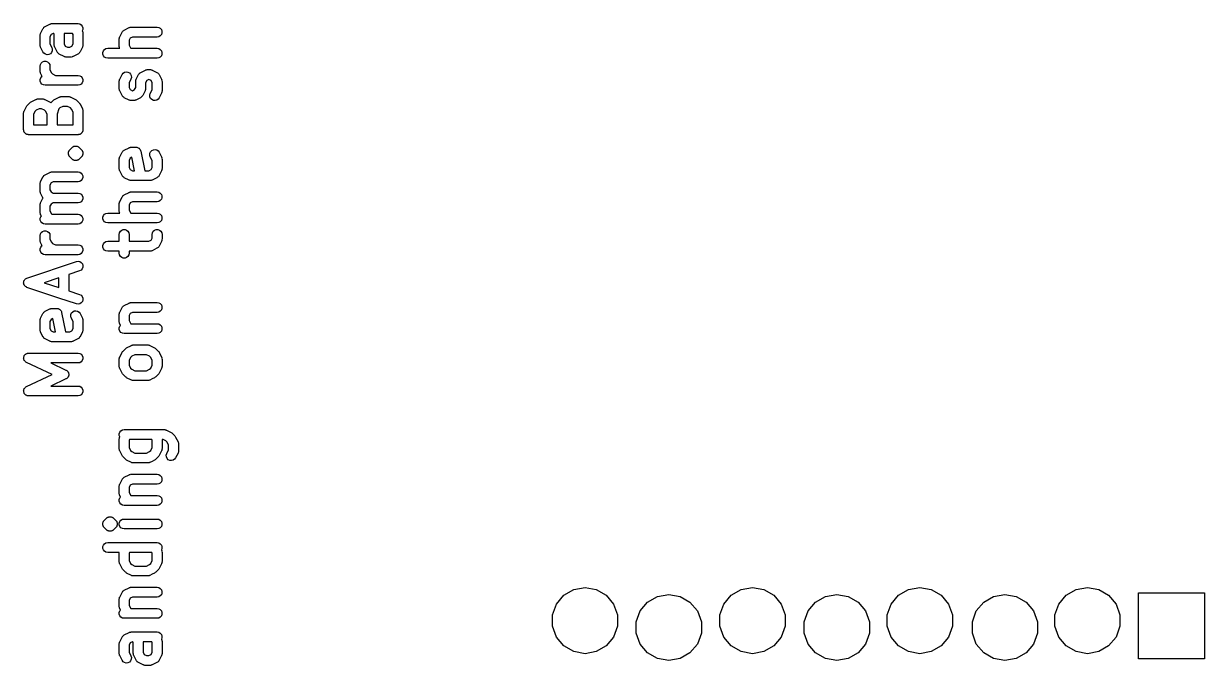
# Model space of a CAD drawing. Extents: x 94.4 to 182.1, y -155.6 to -78.6.
# Drawn here: x 94.42 to 130.24, y -117.73 to -98.26 of the extents above; entities that cross this region are included whole.
import ezdxf

# ---------------------------------------------------------------- set-up
doc = ezdxf.new("R2010")
doc.units = 0
doc.header["$MEASUREMENT"] = 0
doc.layers.add('BLACK', color=7, linetype='CONTINUOUS')

msp = doc.modelspace()

# ---------------------------------------------------------------- linework, layer by layer
at = {"layer": 'BLACK'}
for p, q in [((110.584, -115.872), (110.808, -115.605)), ((110.808, -115.605), (111.11, -115.431)), ((111.11, -115.431), (111.453, -115.37)), ((111.453, -115.37), (111.796, -115.431)), ((111.796, -115.431), (112.098, -115.605)), ((112.098, -115.605), (112.322, -115.872)), ((113.348, -115.815), (113.65, -115.641)), ((113.65, -115.641), (113.993, -115.58)), ((113.993, -115.58), (114.336, -115.641)), ((114.336, -115.641), (114.638, -115.815)), ((115.664, -115.872), (115.888, -115.605)), ((115.888, -115.605), (116.19, -115.431)), ((116.19, -115.431), (116.533, -115.37)), ((116.533, -115.37), (116.876, -115.431)), ((116.876, -115.431), (117.178, -115.605)), ((117.178, -115.605), (117.402, -115.872)), ((118.448, -115.815), (118.75, -115.641)), ((118.75, -115.641), (119.093, -115.58)), ((119.093, -115.58), (119.436, -115.641)), ((119.436, -115.641), (119.738, -115.815)), ((120.744, -115.872), (120.968, -115.605)), ((120.968, -115.605), (121.27, -115.431)), ((121.27, -115.431), (121.613, -115.37)), ((121.613, -115.37), (121.956, -115.431)), ((121.956, -115.431), (122.258, -115.605)), ((122.258, -115.605), (122.482, -115.872)), ((123.548, -115.815), (123.85, -115.641)), ((123.85, -115.641), (124.193, -115.58)), ((124.193, -115.58), (124.536, -115.641)), ((124.536, -115.641), (124.838, -115.815)), ((125.824, -115.872), (126.048, -115.605)), ((126.048, -115.605), (126.35, -115.431)), ((126.35, -115.431), (126.693, -115.37)), ((126.693, -115.37), (127.036, -115.431)), ((127.036, -115.431), (127.338, -115.605)), ((127.338, -115.605), (127.562, -115.872)), ((128.243, -117.534), (128.243, -115.534)), ((128.243, -115.534), (130.243, -115.534)), ((130.243, -115.534), (130.243, -117.534)), ((110.464, -116.2), (110.584, -115.872)), ((112.322, -115.872), (112.442, -116.2)), ((113.124, -116.082), (113.348, -115.815)), ((114.638, -115.815), (114.862, -116.082)), ((115.544, -116.2), (115.664, -115.872)), ((117.402, -115.872), (117.522, -116.2)), ((118.224, -116.082), (118.448, -115.815)), ((119.738, -115.815), (119.962, -116.082)), ((120.624, -116.2), (120.744, -115.872)), ((122.482, -115.872), (122.602, -116.2)), ((123.324, -116.082), (123.548, -115.815)), ((124.838, -115.815), (125.062, -116.082)), ((125.704, -116.2), (125.824, -115.872)), ((127.562, -115.872), (127.682, -116.2)), ((110.464, -116.548), (110.464, -116.2)), ((112.442, -116.2), (112.442, -116.548)), ((113.004, -116.41), (113.124, -116.082)), ((113.004, -116.758), (113.004, -116.41)), ((114.862, -116.082), (114.982, -116.41)), ((114.982, -116.41), (114.982, -116.758)), ((115.544, -116.548), (115.544, -116.2)), ((117.522, -116.2), (117.522, -116.548)), ((118.104, -116.41), (118.224, -116.082)), ((118.104, -116.758), (118.104, -116.41)), ((119.962, -116.082), (120.082, -116.41)), ((120.082, -116.41), (120.082, -116.758)), ((120.624, -116.548), (120.624, -116.2)), ((122.602, -116.2), (122.602, -116.548)), ((123.204, -116.41), (123.324, -116.082)), ((123.204, -116.758), (123.204, -116.41)), ((125.062, -116.082), (125.182, -116.41)), ((125.182, -116.41), (125.182, -116.758)), ((125.704, -116.548), (125.704, -116.2)), ((127.682, -116.2), (127.682, -116.548)), ((110.584, -116.876), (110.464, -116.548)), ((112.442, -116.548), (112.322, -116.876)), ((113.124, -117.086), (113.004, -116.758)), ((114.982, -116.758), (114.862, -117.086)), ((115.664, -116.876), (115.544, -116.548)), ((117.522, -116.548), (117.402, -116.876)), ((118.224, -117.086), (118.104, -116.758)), ((120.082, -116.758), (119.962, -117.086)), ((120.744, -116.876), (120.624, -116.548)), ((122.602, -116.548), (122.482, -116.876)), ((123.324, -117.086), (123.204, -116.758)), ((125.182, -116.758), (125.062, -117.086)), ((125.824, -116.876), (125.704, -116.548)), ((127.682, -116.548), (127.562, -116.876)), ((110.808, -117.143), (110.584, -116.876)), ((112.322, -116.876), (112.098, -117.143)), ((113.348, -117.353), (113.124, -117.086)), ((114.862, -117.086), (114.638, -117.353)), ((115.888, -117.143), (115.664, -116.876)), ((117.402, -116.876), (117.178, -117.143)), ((118.448, -117.353), (118.224, -117.086)), ((119.962, -117.086), (119.738, -117.353)), ((120.968, -117.143), (120.744, -116.876)), ((122.482, -116.876), (122.258, -117.143)), ((123.548, -117.353), (123.324, -117.086)), ((125.062, -117.086), (124.838, -117.353)), ((126.048, -117.143), (125.824, -116.876)), ((127.562, -116.876), (127.338, -117.143)), ((111.11, -117.317), (110.808, -117.143)), ((111.453, -117.378), (111.11, -117.317)), ((111.796, -117.317), (111.453, -117.378)), ((112.098, -117.143), (111.796, -117.317)), ((113.65, -117.527), (113.348, -117.353)), ((114.638, -117.353), (114.336, -117.527)), ((116.19, -117.317), (115.888, -117.143)), ((116.533, -117.378), (116.19, -117.317)), ((116.876, -117.317), (116.533, -117.378)), ((117.178, -117.143), (116.876, -117.317)), ((118.75, -117.527), (118.448, -117.353)), ((119.738, -117.353), (119.436, -117.527)), ((121.27, -117.317), (120.968, -117.143)), ((121.613, -117.378), (121.27, -117.317)), ((121.956, -117.317), (121.613, -117.378)), ((122.258, -117.143), (121.956, -117.317)), ((123.85, -117.527), (123.548, -117.353)), ((124.838, -117.353), (124.536, -117.527)), ((126.35, -117.317), (126.048, -117.143)), ((126.693, -117.378), (126.35, -117.317)), ((127.036, -117.317), (126.693, -117.378)), ((127.338, -117.143), (127.036, -117.317)), ((113.993, -117.588), (113.65, -117.527)), ((114.336, -117.527), (113.993, -117.588)), ((119.093, -117.588), (118.75, -117.527)), ((119.436, -117.527), (119.093, -117.588)), ((124.193, -117.588), (123.85, -117.527)), ((124.536, -117.527), (124.193, -117.588)), ((130.243, -117.534), (128.243, -117.534))]:
    msp.add_line(p, q, dxfattribs=at)
for points in [[(95.909, -99.261), (95.892, -99.264), (95.875, -99.269), (95.866, -99.268), (95.858, -99.27), (95.715, -99.27), (95.706, -99.268), (95.698, -99.269), (95.681, -99.264), (95.663, -99.261), (95.656, -99.256), (95.647, -99.254), (95.505, -99.182), (95.487, -99.169), (95.469, -99.157), (95.466, -99.154), (95.463, -99.151), (95.451, -99.133), (95.438, -99.115), (95.366, -98.972), (95.364, -98.964), (95.359, -98.957), (95.356, -98.939), (95.351, -98.922), (95.352, -98.914), (95.35, -98.905), (95.35, -98.584), (95.336, -98.555), (95.322, -98.555), (95.255, -98.589), (95.222, -98.655), (95.222, -98.87), (95.277, -98.981), (95.292, -99.031), (95.289, -99.083), (95.268, -99.131), (95.233, -99.169), (95.186, -99.192), (95.134, -99.198), (95.084, -99.186), (95.04, -99.157), (95.009, -99.115), (94.938, -98.972), (94.935, -98.964), (94.931, -98.957), (94.928, -98.939), (94.923, -98.922), (94.923, -98.914), (94.922, -98.905), (94.922, -98.62), (94.923, -98.611), (94.923, -98.602), (94.928, -98.586), (94.931, -98.568), (94.935, -98.561), (94.938, -98.552), (95.009, -98.41), (95.022, -98.392), (95.034, -98.374), (95.038, -98.371), (95.04, -98.368), (95.058, -98.356), (95.076, -98.343), (95.219, -98.271), (95.227, -98.269), (95.235, -98.264), (95.252, -98.261), (95.269, -98.256), (95.277, -98.257), (95.286, -98.255), (96.072, -98.255), (96.123, -98.264), (96.168, -98.29), (96.202, -98.33), (96.219, -98.379), (96.219, -98.431), (96.203, -98.476), (96.206, -98.481), (96.208, -98.489), (96.213, -98.497), (96.216, -98.514), (96.221, -98.531), (96.22, -98.54), (96.222, -98.548), (96.222, -98.905), (96.22, -98.914), (96.221, -98.922), (96.216, -98.939), (96.213, -98.957), (96.208, -98.964), (96.206, -98.972), (96.135, -99.115), (96.121, -99.133), (96.109, -99.151), (96.106, -99.154), (96.104, -99.157), (96.085, -99.169), (96.067, -99.182), (95.925, -99.254), (95.922, -99.255), (95.916, -99.256)], [(98.568, -98.398), (98.602, -98.437), (98.62, -98.486), (98.62, -98.538), (98.602, -98.587), (98.568, -98.627), (98.523, -98.653), (98.472, -98.662), (97.722, -98.662), (97.655, -98.696), (97.622, -98.762), (97.622, -98.906), (97.666, -98.995), (97.677, -99.005), (98.472, -99.005), (98.523, -99.014), (98.568, -99.04), (98.602, -99.08), (98.62, -99.129), (98.62, -99.181), (98.602, -99.23), (98.568, -99.27), (98.523, -99.296), (98.472, -99.305), (96.972, -99.305), (96.921, -99.296), (96.875, -99.27), (96.842, -99.23), (96.824, -99.181), (96.824, -99.129), (96.842, -99.08), (96.875, -99.04), (96.921, -99.014), (96.972, -99.005), (97.337, -99.005), (97.335, -99), (97.331, -98.992), (97.328, -98.975), (97.323, -98.958), (97.323, -98.95), (97.322, -98.941), (97.322, -98.727), (97.323, -98.718), (97.323, -98.71), (97.328, -98.693), (97.331, -98.675), (97.335, -98.668), (97.338, -98.66), (97.409, -98.517), (97.422, -98.499), (97.434, -98.481), (97.438, -98.478), (97.44, -98.475), (97.458, -98.463), (97.476, -98.45), (97.619, -98.378), (97.627, -98.376), (97.635, -98.371), (97.652, -98.368), (97.669, -98.363), (97.678, -98.364), (97.686, -98.362), (98.472, -98.362), (98.523, -98.371)], [(95.65, -98.555), (95.65, -98.87), (95.684, -98.936), (95.75, -98.97), (95.822, -98.97), (95.889, -98.936), (95.922, -98.87), (95.922, -98.584), (95.908, -98.555)], [(95.187, -99.452), (95.213, -99.497), (95.222, -99.548), (95.222, -99.656), (95.267, -99.745), (95.303, -99.782), (95.393, -99.827), (96.072, -99.827), (96.123, -99.836), (96.168, -99.862), (96.202, -99.902), (96.219, -99.951), (96.219, -100.003), (96.202, -100.052), (96.168, -100.092), (96.123, -100.118), (96.072, -100.127), (95.072, -100.127), (95.02, -100.118), (94.975, -100.092), (94.942, -100.052), (94.924, -100.003), (94.924, -99.951), (94.942, -99.902), (94.975, -99.862), (94.986, -99.856), (94.938, -99.758), (94.935, -99.75), (94.931, -99.742), (94.928, -99.725), (94.923, -99.708), (94.923, -99.7), (94.922, -99.691), (94.922, -99.548), (94.931, -99.497), (94.957, -99.452), (94.997, -99.418), (95.046, -99.4), (95.098, -99.4), (95.147, -99.418)], [(98.275, -99.649), (98.291, -99.654), (98.309, -99.657), (98.316, -99.662), (98.325, -99.664), (98.467, -99.736), (98.485, -99.749), (98.503, -99.761), (98.506, -99.764), (98.509, -99.767), (98.521, -99.785), (98.534, -99.803), (98.606, -99.945), (98.608, -99.954), (98.613, -99.961), (98.616, -99.979), (98.621, -99.995), (98.62, -100.004), (98.622, -100.013), (98.622, -100.298), (98.62, -100.307), (98.621, -100.315), (98.616, -100.332), (98.613, -100.35), (98.608, -100.357), (98.606, -100.365), (98.534, -100.508), (98.503, -100.55), (98.46, -100.579), (98.409, -100.591), (98.358, -100.585), (98.311, -100.562), (98.275, -100.524), (98.254, -100.476), (98.251, -100.424), (98.266, -100.374), (98.322, -100.263), (98.322, -100.048), (98.289, -99.982), (98.222, -99.948), (98.222, -99.948), (98.155, -99.982), (98.122, -100.048), (98.122, -100.227), (98.12, -100.235), (98.121, -100.244), (98.116, -100.261), (98.113, -100.278), (98.108, -100.286), (98.106, -100.294), (98.034, -100.437), (98.021, -100.454), (98.009, -100.473), (98.006, -100.475), (98.003, -100.479), (97.985, -100.491), (97.967, -100.504), (97.825, -100.575), (97.816, -100.578), (97.809, -100.582), (97.791, -100.585), (97.775, -100.59), (97.766, -100.59), (97.758, -100.591), (97.686, -100.591), (97.678, -100.59), (97.669, -100.59), (97.652, -100.585), (97.635, -100.582), (97.627, -100.578), (97.619, -100.575), (97.476, -100.504), (97.458, -100.491), (97.44, -100.479), (97.438, -100.475), (97.434, -100.473), (97.422, -100.454), (97.409, -100.437), (97.338, -100.294), (97.335, -100.286), (97.331, -100.278), (97.328, -100.261), (97.323, -100.244), (97.323, -100.235), (97.322, -100.227), (97.322, -100.013), (97.323, -100.004), (97.323, -99.995), (97.328, -99.979), (97.331, -99.961), (97.335, -99.954), (97.338, -99.945), (97.409, -99.803), (97.44, -99.761), (97.484, -99.732), (97.534, -99.72), (97.586, -99.726), (97.633, -99.749), (97.668, -99.787), (97.689, -99.835), (97.692, -99.887), (97.677, -99.937), (97.622, -100.048), (97.622, -100.191), (97.655, -100.258), (97.722, -100.291), (97.722, -100.291), (97.789, -100.258), (97.822, -100.191), (97.822, -100.013), (97.823, -100.004), (97.823, -99.995), (97.828, -99.979), (97.831, -99.961), (97.835, -99.954), (97.838, -99.945), (97.909, -99.803), (97.922, -99.785), (97.934, -99.767), (97.938, -99.764), (97.94, -99.761), (97.958, -99.749), (97.976, -99.736), (98.119, -99.664), (98.127, -99.662), (98.135, -99.657), (98.152, -99.654), (98.169, -99.649), (98.178, -99.65), (98.186, -99.648), (98.258, -99.648), (98.266, -99.65)], [(94.546, -101.625), (94.533, -101.62), (94.52, -101.618), (94.509, -101.611), (94.497, -101.607), (94.487, -101.598), (94.475, -101.592), (94.467, -101.582), (94.457, -101.573), (94.45, -101.562), (94.442, -101.552), (94.437, -101.54), (94.431, -101.528), (94.428, -101.515), (94.424, -101.503), (94.424, -101.49), (94.422, -101.477), (94.422, -100.977), (94.423, -100.968), (94.423, -100.96), (94.428, -100.943), (94.431, -100.926), (94.435, -100.918), (94.438, -100.91), (94.509, -100.767), (94.523, -100.748), (94.537, -100.728), (94.609, -100.657), (94.628, -100.643), (94.647, -100.628), (94.79, -100.557), (94.799, -100.555), (94.806, -100.55), (94.824, -100.547), (94.84, -100.542), (94.849, -100.543), (94.858, -100.541), (95, -100.541), (95.009, -100.543), (95.017, -100.542), (95.034, -100.547), (95.052, -100.55), (95.059, -100.555), (95.067, -100.557), (95.21, -100.628), (95.23, -100.643), (95.249, -100.657), (95.251, -100.658), (95.251, -100.657), (95.323, -100.585), (95.342, -100.571), (95.362, -100.557), (95.505, -100.486), (95.513, -100.483), (95.52, -100.479), (95.538, -100.476), (95.555, -100.471), (95.563, -100.471), (95.572, -100.47), (95.786, -100.47), (95.795, -100.471), (95.803, -100.471), (95.82, -100.476), (95.837, -100.479), (95.845, -100.483), (95.853, -100.486), (95.996, -100.557), (96.015, -100.571), (96.035, -100.585), (96.106, -100.657), (96.12, -100.676), (96.135, -100.695), (96.206, -100.838), (96.208, -100.847), (96.213, -100.854), (96.216, -100.871), (96.221, -100.888), (96.22, -100.897), (96.222, -100.905), (96.222, -101.477), (96.219, -101.49), (96.219, -101.503), (96.215, -101.515), (96.213, -101.528), (96.206, -101.54), (96.202, -101.552), (96.193, -101.562), (96.187, -101.573), (96.177, -101.582), (96.168, -101.592), (96.157, -101.598), (96.147, -101.607), (96.134, -101.611), (96.123, -101.618), (96.11, -101.62), (96.098, -101.625), (96.085, -101.625), (96.072, -101.627), (94.572, -101.627), (94.559, -101.625)], [(95.091, -100.923), (95.054, -100.886), (94.965, -100.841), (94.893, -100.841), (94.803, -100.886), (94.767, -100.923), (94.722, -101.012), (94.722, -101.327), (95.136, -101.327), (95.136, -101.012)], [(95.877, -100.851), (95.84, -100.814), (95.751, -100.77), (95.607, -100.77), (95.518, -100.814), (95.489, -100.844), (95.436, -101.001), (95.436, -101.327), (95.922, -101.327), (95.922, -100.941)], [(96.039, -101.975), (96.051, -101.98), (96.064, -101.984), (96.075, -101.991), (96.086, -101.997), (96.096, -102.006), (96.106, -102.014), (96.178, -102.085), (96.185, -102.096), (96.195, -102.105), (96.197, -102.111), (96.202, -102.116), (96.204, -102.122), (96.208, -102.128), (96.211, -102.14), (96.217, -102.152), (96.217, -102.159), (96.219, -102.165), (96.219, -102.172), (96.221, -102.178), (96.22, -102.191), (96.221, -102.204), (96.219, -102.211), (96.219, -102.217), (96.217, -102.223), (96.217, -102.23), (96.211, -102.242), (96.208, -102.255), (96.204, -102.26), (96.202, -102.266), (96.197, -102.271), (96.195, -102.277), (96.185, -102.286), (96.178, -102.297), (96.106, -102.369), (96.096, -102.376), (96.086, -102.385), (96.075, -102.391), (96.064, -102.399), (96.051, -102.402), (96.039, -102.407), (96.026, -102.409), (96.013, -102.412), (96, -102.411), (95.987, -102.412), (95.975, -102.409), (95.962, -102.407), (95.95, -102.402), (95.937, -102.399), (95.926, -102.391), (95.914, -102.385), (95.905, -102.376), (95.894, -102.369), (95.823, -102.297), (95.815, -102.286), (95.806, -102.277), (95.803, -102.271), (95.799, -102.266), (95.797, -102.26), (95.793, -102.255), (95.79, -102.242), (95.784, -102.23), (95.783, -102.223), (95.781, -102.217), (95.781, -102.211), (95.779, -102.204), (95.781, -102.191), (95.779, -102.178), (95.781, -102.172), (95.781, -102.165), (95.783, -102.159), (95.784, -102.152), (95.79, -102.14), (95.793, -102.128), (95.797, -102.122), (95.799, -102.116), (95.803, -102.111), (95.806, -102.105), (95.815, -102.096), (95.823, -102.085), (95.894, -102.014), (95.905, -102.006), (95.914, -101.997), (95.926, -101.991), (95.937, -101.984), (95.95, -101.98), (95.962, -101.975), (95.975, -101.974), (95.987, -101.97), (96, -101.971), (96.013, -101.97), (96.026, -101.974)], [(97.669, -103.019), (97.652, -103.014), (97.635, -103.011), (97.627, -103.006), (97.619, -103.004), (97.476, -102.932), (97.458, -102.919), (97.44, -102.907), (97.438, -102.904), (97.434, -102.901), (97.422, -102.883), (97.409, -102.865), (97.338, -102.723), (97.335, -102.714), (97.331, -102.707), (97.328, -102.689), (97.323, -102.673), (97.323, -102.664), (97.322, -102.655), (97.322, -102.37), (97.323, -102.361), (97.323, -102.353), (97.328, -102.336), (97.331, -102.318), (97.335, -102.311), (97.338, -102.303), (97.409, -102.16), (97.422, -102.142), (97.434, -102.124), (97.438, -102.121), (97.44, -102.118), (97.458, -102.106), (97.476, -102.093), (97.619, -102.021), (97.627, -102.019), (97.635, -102.014), (97.652, -102.011), (97.669, -102.006), (97.678, -102.007), (97.686, -102.005), (97.829, -102.005), (97.853, -102.01), (97.877, -102.013), (97.878, -102.014), (97.88, -102.014), (97.901, -102.027), (97.923, -102.038), (97.924, -102.04), (97.925, -102.041), (97.941, -102.059), (97.957, -102.077), (97.958, -102.079), (97.959, -102.08), (97.967, -102.103), (97.976, -102.126), (98.095, -102.72), (98.222, -102.72), (98.289, -102.686), (98.322, -102.62), (98.322, -102.405), (98.266, -102.294), (98.251, -102.244), (98.254, -102.192), (98.275, -102.144), (98.311, -102.106), (98.358, -102.083), (98.409, -102.077), (98.46, -102.089), (98.503, -102.118), (98.534, -102.16), (98.606, -102.303), (98.608, -102.311), (98.613, -102.318), (98.616, -102.336), (98.621, -102.353), (98.62, -102.361), (98.622, -102.37), (98.622, -102.655), (98.62, -102.664), (98.621, -102.673), (98.616, -102.689), (98.613, -102.707), (98.608, -102.714), (98.606, -102.723), (98.534, -102.865), (98.521, -102.883), (98.509, -102.901), (98.506, -102.904), (98.503, -102.907), (98.485, -102.919), (98.467, -102.932), (98.325, -103.004), (98.316, -103.006), (98.309, -103.011), (98.291, -103.014), (98.275, -103.019), (98.266, -103.018), (98.258, -103.02), (97.686, -103.02), (97.678, -103.018)], [(97.655, -102.339), (97.622, -102.405), (97.622, -102.62), (97.655, -102.686), (97.722, -102.72), (97.789, -102.72), (97.707, -102.312)], [(96.168, -102.791), (96.202, -102.83), (96.219, -102.879), (96.219, -102.931), (96.202, -102.98), (96.168, -103.02), (96.123, -103.046), (96.072, -103.055), (95.322, -103.055), (95.255, -103.089), (95.222, -103.155), (95.222, -103.299), (95.255, -103.365), (95.322, -103.398), (96.072, -103.398), (96.123, -103.407), (96.168, -103.433), (96.202, -103.473), (96.219, -103.522), (96.219, -103.574), (96.202, -103.623), (96.168, -103.663), (96.123, -103.689), (96.072, -103.698), (95.322, -103.698), (95.255, -103.732), (95.222, -103.798), (95.222, -103.941), (95.267, -104.031), (95.277, -104.041), (96.072, -104.041), (96.123, -104.05), (96.168, -104.076), (96.202, -104.116), (96.219, -104.165), (96.219, -104.217), (96.202, -104.266), (96.168, -104.306), (96.123, -104.332), (96.072, -104.341), (95.072, -104.341), (95.02, -104.332), (94.975, -104.306), (94.942, -104.266), (94.924, -104.217), (94.924, -104.165), (94.942, -104.116), (94.962, -104.092), (94.938, -104.044), (94.935, -104.036), (94.931, -104.028), (94.928, -104.011), (94.923, -103.994), (94.923, -103.985), (94.922, -103.977), (94.922, -103.763), (94.923, -103.754), (94.923, -103.745), (94.928, -103.729), (94.931, -103.711), (94.935, -103.704), (94.938, -103.695), (95.009, -103.553), (95.012, -103.548), (95.009, -103.544), (94.938, -103.401), (94.935, -103.393), (94.931, -103.385), (94.928, -103.368), (94.923, -103.351), (94.923, -103.343), (94.922, -103.334), (94.922, -103.12), (94.923, -103.111), (94.923, -103.103), (94.928, -103.086), (94.931, -103.068), (94.935, -103.061), (94.938, -103.053), (95.009, -102.91), (95.022, -102.892), (95.034, -102.874), (95.038, -102.871), (95.04, -102.868), (95.058, -102.856), (95.076, -102.843), (95.219, -102.771), (95.227, -102.769), (95.235, -102.764), (95.252, -102.761), (95.269, -102.756), (95.277, -102.757), (95.286, -102.755), (96.072, -102.755), (96.123, -102.764)], [(98.568, -103.398), (98.602, -103.438), (98.62, -103.487), (98.62, -103.539), (98.602, -103.588), (98.568, -103.627), (98.523, -103.654), (98.472, -103.663), (97.722, -103.663), (97.655, -103.696), (97.622, -103.762), (97.622, -103.906), (97.666, -103.995), (97.677, -104.005), (98.472, -104.005), (98.523, -104.014), (98.568, -104.041), (98.602, -104.08), (98.62, -104.129), (98.62, -104.181), (98.602, -104.23), (98.568, -104.27), (98.523, -104.296), (98.472, -104.305), (96.972, -104.305), (96.921, -104.296), (96.875, -104.27), (96.842, -104.23), (96.824, -104.181), (96.824, -104.129), (96.842, -104.08), (96.875, -104.041), (96.921, -104.014), (96.972, -104.005), (97.337, -104.005), (97.335, -104), (97.331, -103.992), (97.328, -103.975), (97.323, -103.958), (97.323, -103.95), (97.322, -103.941), (97.322, -103.727), (97.323, -103.718), (97.323, -103.71), (97.328, -103.693), (97.331, -103.676), (97.335, -103.668), (97.338, -103.66), (97.409, -103.517), (97.422, -103.499), (97.434, -103.481), (97.438, -103.478), (97.44, -103.475), (97.458, -103.463), (97.476, -103.45), (97.619, -103.378), (97.627, -103.376), (97.635, -103.372), (97.652, -103.369), (97.669, -103.364), (97.678, -103.364), (97.686, -103.363), (98.472, -103.363), (98.523, -103.372)], [(95.187, -104.595), (95.213, -104.64), (95.222, -104.691), (95.222, -104.799), (95.267, -104.888), (95.303, -104.925), (95.393, -104.97), (96.072, -104.97), (96.123, -104.979), (96.168, -105.005), (96.202, -105.045), (96.219, -105.094), (96.219, -105.146), (96.202, -105.195), (96.168, -105.235), (96.123, -105.261), (96.072, -105.27), (95.072, -105.27), (95.02, -105.261), (94.975, -105.235), (94.942, -105.195), (94.924, -105.146), (94.924, -105.094), (94.942, -105.045), (94.975, -105.005), (94.986, -104.998), (94.938, -104.901), (94.935, -104.893), (94.931, -104.885), (94.928, -104.868), (94.923, -104.851), (94.923, -104.843), (94.922, -104.834), (94.922, -104.691), (94.931, -104.64), (94.957, -104.595), (94.997, -104.561), (95.046, -104.543), (95.098, -104.543), (95.147, -104.561)], [(97.587, -104.559), (97.613, -104.604), (97.622, -104.655), (97.622, -104.863), (98.222, -104.863), (98.289, -104.829), (98.322, -104.763), (98.322, -104.655), (98.331, -104.604), (98.357, -104.559), (98.397, -104.526), (98.446, -104.508), (98.498, -104.508), (98.547, -104.526), (98.587, -104.559), (98.613, -104.604), (98.622, -104.655), (98.622, -104.798), (98.62, -104.807), (98.621, -104.815), (98.616, -104.832), (98.613, -104.85), (98.608, -104.857), (98.606, -104.865), (98.534, -105.008), (98.521, -105.026), (98.509, -105.044), (98.506, -105.047), (98.503, -105.05), (98.485, -105.062), (98.467, -105.075), (98.325, -105.147), (98.316, -105.149), (98.309, -105.154), (98.291, -105.157), (98.275, -105.162), (98.266, -105.161), (98.258, -105.163), (97.622, -105.163), (97.622, -105.227), (97.613, -105.278), (97.587, -105.323), (97.547, -105.357), (97.498, -105.375), (97.446, -105.375), (97.397, -105.357), (97.357, -105.323), (97.331, -105.278), (97.322, -105.227), (97.322, -105.163), (96.972, -105.163), (96.921, -105.154), (96.875, -105.127), (96.842, -105.088), (96.824, -105.039), (96.824, -104.987), (96.842, -104.938), (96.875, -104.898), (96.921, -104.872), (96.972, -104.863), (97.322, -104.863), (97.322, -104.655), (97.331, -104.604), (97.357, -104.559), (97.397, -104.526), (97.446, -104.508), (97.498, -104.508), (97.547, -104.526)], [(94.517, -106.259), (94.498, -106.248), (94.479, -106.237), (94.476, -106.234), (94.472, -106.232), (94.459, -106.215), (94.444, -106.198), (94.442, -106.194), (94.44, -106.191), (94.433, -106.17), (94.425, -106.15), (94.425, -106.146), (94.423, -106.142), (94.424, -106.12), (94.423, -106.098), (94.425, -106.094), (94.425, -106.09), (94.433, -106.069), (94.44, -106.048), (94.442, -106.045), (94.444, -106.041), (94.459, -106.025), (94.472, -106.007), (94.476, -106.005), (94.479, -106.002), (94.498, -105.992), (94.517, -105.98), (94.521, -105.979), (94.524, -105.977), (96.024, -105.477), (96.076, -105.47), (96.127, -105.48), (96.171, -105.507), (96.204, -105.548), (96.22, -105.598), (96.219, -105.65), (96.2, -105.698), (96.165, -105.737), (96.119, -105.762), (95.793, -105.871), (95.793, -106.369), (96.119, -106.477), (96.165, -106.502), (96.2, -106.541), (96.219, -106.59), (96.22, -106.642), (96.204, -106.691), (96.171, -106.732), (96.127, -106.759), (96.076, -106.77), (96.024, -106.762), (95.493, -106.585), (94.524, -106.262), (94.521, -106.26)], [(95.046, -106.12), (95.493, -106.269), (95.493, -105.971)], [(98.568, -106.755), (98.602, -106.795), (98.62, -106.844), (98.62, -106.896), (98.602, -106.945), (98.568, -106.985), (98.523, -107.011), (98.472, -107.02), (97.722, -107.02), (97.655, -107.053), (97.622, -107.119), (97.622, -107.263), (97.666, -107.352), (97.677, -107.363), (98.472, -107.363), (98.523, -107.372), (98.568, -107.398), (98.602, -107.438), (98.62, -107.487), (98.62, -107.539), (98.602, -107.588), (98.568, -107.627), (98.523, -107.654), (98.472, -107.663), (97.472, -107.663), (97.421, -107.654), (97.375, -107.627), (97.342, -107.588), (97.324, -107.539), (97.324, -107.487), (97.342, -107.438), (97.362, -107.414), (97.338, -107.365), (97.335, -107.357), (97.331, -107.35), (97.328, -107.332), (97.323, -107.315), (97.323, -107.307), (97.322, -107.298), (97.322, -107.084), (97.323, -107.075), (97.323, -107.067), (97.328, -107.05), (97.331, -107.033), (97.335, -107.025), (97.338, -107.017), (97.409, -106.874), (97.422, -106.856), (97.434, -106.838), (97.438, -106.836), (97.44, -106.832), (97.458, -106.82), (97.476, -106.807), (97.619, -106.736), (97.627, -106.733), (97.635, -106.729), (97.652, -106.726), (97.669, -106.721), (97.678, -106.721), (97.686, -106.72), (98.472, -106.72), (98.523, -106.729)], [(95.269, -107.912), (95.252, -107.907), (95.235, -107.904), (95.227, -107.899), (95.219, -107.897), (95.076, -107.825), (95.058, -107.812), (95.04, -107.8), (95.038, -107.797), (95.034, -107.794), (95.022, -107.776), (95.009, -107.758), (94.938, -107.615), (94.935, -107.607), (94.931, -107.6), (94.928, -107.582), (94.923, -107.565), (94.923, -107.557), (94.922, -107.548), (94.922, -107.263), (94.923, -107.254), (94.923, -107.245), (94.928, -107.229), (94.931, -107.211), (94.935, -107.204), (94.938, -107.195), (95.009, -107.053), (95.022, -107.035), (95.034, -107.017), (95.038, -107.014), (95.04, -107.011), (95.058, -106.999), (95.076, -106.986), (95.219, -106.914), (95.227, -106.912), (95.235, -106.907), (95.252, -106.904), (95.269, -106.899), (95.277, -106.9), (95.286, -106.898), (95.429, -106.898), (95.453, -106.903), (95.477, -106.906), (95.479, -106.907), (95.48, -106.907), (95.501, -106.92), (95.523, -106.931), (95.524, -106.933), (95.525, -106.933), (95.541, -106.952), (95.557, -106.97), (95.558, -106.972), (95.559, -106.973), (95.567, -106.996), (95.576, -107.019), (95.695, -107.613), (95.822, -107.613), (95.889, -107.579), (95.922, -107.513), (95.922, -107.298), (95.866, -107.187), (95.851, -107.137), (95.854, -107.085), (95.875, -107.037), (95.911, -106.999), (95.958, -106.976), (96.009, -106.97), (96.06, -106.982), (96.104, -107.011), (96.135, -107.053), (96.206, -107.195), (96.208, -107.204), (96.213, -107.211), (96.216, -107.229), (96.221, -107.245), (96.22, -107.254), (96.222, -107.263), (96.222, -107.548), (96.22, -107.557), (96.221, -107.565), (96.216, -107.582), (96.213, -107.6), (96.208, -107.607), (96.206, -107.615), (96.135, -107.758), (96.121, -107.776), (96.109, -107.794), (96.106, -107.797), (96.104, -107.8), (96.085, -107.812), (96.067, -107.825), (95.925, -107.897), (95.916, -107.899), (95.909, -107.904), (95.892, -107.907), (95.875, -107.912), (95.866, -107.911), (95.858, -107.913), (95.286, -107.913), (95.277, -107.911)], [(95.255, -107.232), (95.222, -107.298), (95.222, -107.513), (95.255, -107.579), (95.322, -107.613), (95.389, -107.613), (95.307, -107.205)], [(98.245, -109.078), (98.237, -109.082), (98.22, -109.085), (98.203, -109.09), (98.195, -109.09), (98.186, -109.091), (97.758, -109.091), (97.749, -109.09), (97.74, -109.09), (97.724, -109.085), (97.706, -109.082), (97.699, -109.078), (97.69, -109.075), (97.547, -109.004), (97.528, -108.99), (97.509, -108.976), (97.437, -108.904), (97.423, -108.885), (97.409, -108.865), (97.338, -108.723), (97.335, -108.714), (97.331, -108.707), (97.328, -108.689), (97.323, -108.673), (97.323, -108.664), (97.322, -108.655), (97.322, -108.441), (97.323, -108.433), (97.323, -108.424), (97.328, -108.407), (97.331, -108.39), (97.335, -108.382), (97.338, -108.374), (97.409, -108.231), (97.423, -108.212), (97.437, -108.192), (97.509, -108.121), (97.528, -108.107), (97.547, -108.093), (97.69, -108.021), (97.699, -108.019), (97.706, -108.014), (97.724, -108.011), (97.74, -108.006), (97.749, -108.007), (97.758, -108.005), (98.186, -108.005), (98.195, -108.007), (98.203, -108.006), (98.22, -108.011), (98.237, -108.014), (98.245, -108.019), (98.253, -108.021), (98.396, -108.093), (98.415, -108.107), (98.435, -108.121), (98.506, -108.192), (98.52, -108.212), (98.534, -108.231), (98.606, -108.374), (98.608, -108.382), (98.613, -108.39), (98.616, -108.407), (98.621, -108.424), (98.62, -108.433), (98.622, -108.441), (98.622, -108.655), (98.62, -108.664), (98.621, -108.673), (98.616, -108.689), (98.613, -108.707), (98.608, -108.714), (98.606, -108.723), (98.534, -108.865), (98.52, -108.885), (98.506, -108.904), (98.435, -108.976), (98.415, -108.99), (98.396, -109.004), (98.322, -109.041), (98.253, -109.075)], [(96.168, -108.291), (96.202, -108.33), (96.219, -108.379), (96.219, -108.431), (96.202, -108.48), (96.168, -108.52), (96.123, -108.546), (96.072, -108.555), (95.248, -108.555), (95.707, -108.77), (95.717, -108.777), (95.729, -108.783), (95.739, -108.792), (95.749, -108.799), (95.757, -108.81), (95.766, -108.819), (95.772, -108.831), (95.779, -108.842), (95.782, -108.855), (95.788, -108.867), (95.789, -108.88), (95.793, -108.892), (95.791, -108.905), (95.793, -108.918), (95.789, -108.931), (95.788, -108.944), (95.782, -108.956), (95.779, -108.969), (95.772, -108.98), (95.766, -108.992), (95.757, -109.001), (95.749, -109.011), (95.739, -109.019), (95.729, -109.028), (95.717, -109.034), (95.707, -109.041), (95.248, -109.255), (96.072, -109.255), (96.123, -109.264), (96.168, -109.291), (96.202, -109.33), (96.219, -109.379), (96.219, -109.431), (96.202, -109.48), (96.168, -109.52), (96.123, -109.546), (96.072, -109.555), (94.572, -109.555), (94.553, -109.552), (94.533, -109.55), (94.527, -109.548), (94.52, -109.546), (94.503, -109.537), (94.486, -109.528), (94.481, -109.524), (94.475, -109.52), (94.463, -109.505), (94.449, -109.492), (94.446, -109.486), (94.442, -109.48), (94.435, -109.462), (94.427, -109.444), (94.426, -109.438), (94.424, -109.431), (94.424, -109.412), (94.422, -109.392), (94.424, -109.386), (94.424, -109.379), (94.431, -109.361), (94.436, -109.342), (94.44, -109.337), (94.442, -109.33), (94.455, -109.315), (94.466, -109.299), (94.471, -109.296), (94.475, -109.291), (94.492, -109.281), (94.508, -109.27), (95.289, -108.905), (94.508, -108.541), (94.492, -108.53), (94.475, -108.52), (94.471, -108.515), (94.466, -108.511), (94.455, -108.495), (94.442, -108.48), (94.44, -108.474), (94.436, -108.469), (94.431, -108.45), (94.424, -108.431), (94.424, -108.425), (94.422, -108.418), (94.424, -108.399), (94.424, -108.379), (94.426, -108.373), (94.427, -108.367), (94.435, -108.349), (94.442, -108.33), (94.446, -108.325), (94.449, -108.319), (94.463, -108.306), (94.475, -108.291), (94.481, -108.287), (94.486, -108.283), (94.503, -108.274), (94.52, -108.264), (94.527, -108.263), (94.533, -108.261), (94.553, -108.259), (94.572, -108.255), (96.072, -108.255), (96.123, -108.264)], [(98.24, -108.35), (98.151, -108.305), (97.793, -108.305), (97.704, -108.35), (97.666, -108.387), (97.622, -108.477), (97.622, -108.62), (97.666, -108.709), (97.704, -108.746), (97.793, -108.791), (98.151, -108.791), (98.24, -108.746), (98.277, -108.709), (98.322, -108.62), (98.322, -108.477), (98.277, -108.387)], [(98.245, -111.578), (98.237, -111.582), (98.22, -111.585), (98.203, -111.59), (98.195, -111.59), (98.186, -111.591), (97.758, -111.591), (97.749, -111.59), (97.74, -111.59), (97.724, -111.585), (97.706, -111.582), (97.699, -111.578), (97.69, -111.575), (97.547, -111.504), (97.528, -111.49), (97.509, -111.476), (97.437, -111.404), (97.423, -111.385), (97.409, -111.365), (97.338, -111.223), (97.335, -111.214), (97.331, -111.207), (97.328, -111.189), (97.323, -111.173), (97.323, -111.164), (97.322, -111.155), (97.322, -110.87), (97.323, -110.861), (97.323, -110.853), (97.328, -110.836), (97.331, -110.818), (97.335, -110.811), (97.338, -110.803), (97.34, -110.797), (97.324, -110.753), (97.324, -110.701), (97.342, -110.652), (97.375, -110.612), (97.421, -110.586), (97.472, -110.577), (98.686, -110.577), (98.695, -110.578), (98.703, -110.578), (98.72, -110.583), (98.737, -110.586), (98.745, -110.59), (98.753, -110.593), (98.896, -110.664), (98.915, -110.678), (98.935, -110.692), (99.006, -110.764), (99.02, -110.783), (99.034, -110.803), (99.106, -110.945), (99.108, -110.954), (99.113, -110.961), (99.116, -110.979), (99.121, -110.995), (99.12, -111.004), (99.122, -111.013), (99.122, -111.227), (99.12, -111.235), (99.121, -111.244), (99.116, -111.261), (99.113, -111.278), (99.108, -111.286), (99.106, -111.294), (99.034, -111.437), (99.003, -111.479), (98.96, -111.507), (98.909, -111.519), (98.858, -111.513), (98.811, -111.49), (98.775, -111.452), (98.754, -111.405), (98.751, -111.353), (98.766, -111.303), (98.822, -111.191), (98.822, -111.048), (98.777, -110.959), (98.74, -110.922), (98.651, -110.877), (98.622, -110.877), (98.622, -111.155), (98.62, -111.164), (98.621, -111.173), (98.616, -111.189), (98.613, -111.207), (98.608, -111.214), (98.606, -111.223), (98.534, -111.365), (98.52, -111.385), (98.506, -111.404), (98.435, -111.476), (98.415, -111.49), (98.396, -111.504), (98.322, -111.541), (98.253, -111.575)], [(97.636, -110.877), (97.622, -110.905), (97.622, -111.12), (97.666, -111.209), (97.704, -111.246), (97.793, -111.291), (98.151, -111.291), (98.24, -111.246), (98.277, -111.209), (98.322, -111.12), (98.322, -110.905), (98.308, -110.877)], [(98.568, -111.969), (98.602, -112.009), (98.62, -112.058), (98.62, -112.11), (98.602, -112.159), (98.568, -112.199), (98.523, -112.225), (98.472, -112.234), (97.722, -112.234), (97.655, -112.267), (97.622, -112.334), (97.622, -112.477), (97.666, -112.567), (97.677, -112.577), (98.472, -112.577), (98.523, -112.586), (98.568, -112.612), (98.602, -112.652), (98.62, -112.701), (98.62, -112.753), (98.602, -112.802), (98.568, -112.842), (98.523, -112.868), (98.472, -112.877), (97.472, -112.877), (97.421, -112.868), (97.375, -112.842), (97.342, -112.802), (97.324, -112.753), (97.324, -112.701), (97.342, -112.652), (97.362, -112.628), (97.338, -112.58), (97.335, -112.571), (97.331, -112.564), (97.328, -112.547), (97.323, -112.53), (97.323, -112.521), (97.322, -112.513), (97.322, -112.298), (97.323, -112.29), (97.323, -112.281), (97.328, -112.264), (97.331, -112.247), (97.335, -112.239), (97.338, -112.231), (97.409, -112.088), (97.422, -112.071), (97.434, -112.052), (97.438, -112.05), (97.44, -112.047), (97.458, -112.034), (97.476, -112.021), (97.619, -111.95), (97.627, -111.947), (97.635, -111.943), (97.652, -111.94), (97.669, -111.935), (97.678, -111.936), (97.686, -111.934), (98.472, -111.934), (98.523, -111.943)], [(97.082, -113.225), (97.094, -113.23), (97.107, -113.234), (97.117, -113.241), (97.129, -113.247), (97.139, -113.256), (97.149, -113.264), (97.221, -113.335), (97.228, -113.346), (97.238, -113.355), (97.24, -113.361), (97.245, -113.366), (97.247, -113.372), (97.251, -113.378), (97.254, -113.39), (97.26, -113.402), (97.26, -113.409), (97.262, -113.415), (97.262, -113.422), (97.264, -113.428), (97.263, -113.441), (97.264, -113.454), (97.262, -113.461), (97.262, -113.467), (97.26, -113.473), (97.26, -113.48), (97.254, -113.492), (97.251, -113.505), (97.247, -113.51), (97.245, -113.516), (97.24, -113.521), (97.238, -113.527), (97.228, -113.536), (97.221, -113.547), (97.149, -113.619), (97.139, -113.626), (97.129, -113.635), (97.117, -113.641), (97.107, -113.649), (97.094, -113.652), (97.082, -113.657), (97.069, -113.659), (97.056, -113.662), (97.043, -113.661), (97.03, -113.662), (97.017, -113.659), (97.004, -113.657), (96.993, -113.652), (96.98, -113.649), (96.969, -113.641), (96.957, -113.635), (96.948, -113.626), (96.937, -113.619), (96.866, -113.547), (96.858, -113.536), (96.849, -113.527), (96.846, -113.521), (96.842, -113.516), (96.84, -113.51), (96.836, -113.505), (96.832, -113.492), (96.827, -113.48), (96.826, -113.473), (96.824, -113.467), (96.824, -113.461), (96.822, -113.454), (96.824, -113.441), (96.822, -113.428), (96.824, -113.422), (96.824, -113.415), (96.826, -113.409), (96.827, -113.402), (96.832, -113.39), (96.836, -113.378), (96.84, -113.372), (96.842, -113.366), (96.846, -113.361), (96.849, -113.355), (96.858, -113.346), (96.866, -113.335), (96.937, -113.264), (96.948, -113.256), (96.957, -113.247), (96.969, -113.241), (96.98, -113.234), (96.993, -113.23), (97.004, -113.225), (97.017, -113.224), (97.03, -113.22), (97.043, -113.221), (97.056, -113.22), (97.069, -113.224)], [(98.568, -113.326), (98.602, -113.366), (98.62, -113.415), (98.62, -113.467), (98.602, -113.516), (98.568, -113.556), (98.523, -113.582), (98.472, -113.591), (97.472, -113.591), (97.421, -113.582), (97.375, -113.556), (97.342, -113.516), (97.324, -113.467), (97.324, -113.415), (97.342, -113.366), (97.375, -113.326), (97.421, -113.3), (97.472, -113.291), (98.472, -113.291), (98.523, -113.3)], [(98.245, -115.006), (98.237, -115.011), (98.22, -115.014), (98.203, -115.019), (98.195, -115.018), (98.186, -115.02), (97.758, -115.02), (97.749, -115.018), (97.74, -115.019), (97.724, -115.014), (97.706, -115.011), (97.699, -115.006), (97.69, -115.004), (97.547, -114.932), (97.528, -114.918), (97.509, -114.904), (97.437, -114.833), (97.423, -114.813), (97.409, -114.794), (97.338, -114.651), (97.335, -114.643), (97.331, -114.635), (97.328, -114.618), (97.323, -114.601), (97.323, -114.593), (97.322, -114.584), (97.322, -114.305), (96.972, -114.305), (96.921, -114.296), (96.875, -114.27), (96.842, -114.23), (96.824, -114.181), (96.824, -114.129), (96.842, -114.08), (96.875, -114.041), (96.921, -114.014), (96.972, -114.005), (98.472, -114.005), (98.523, -114.014), (98.568, -114.041), (98.602, -114.08), (98.62, -114.129), (98.62, -114.181), (98.603, -114.226), (98.606, -114.231), (98.608, -114.239), (98.613, -114.247), (98.616, -114.264), (98.621, -114.281), (98.62, -114.29), (98.622, -114.298), (98.622, -114.584), (98.62, -114.593), (98.621, -114.601), (98.616, -114.618), (98.613, -114.635), (98.608, -114.643), (98.606, -114.651), (98.534, -114.794), (98.52, -114.813), (98.506, -114.833), (98.435, -114.904), (98.415, -114.918), (98.396, -114.932), (98.322, -114.97), (98.253, -115.004)], [(97.636, -114.305), (97.622, -114.334), (97.622, -114.549), (97.666, -114.638), (97.704, -114.675), (97.793, -114.72), (98.151, -114.72), (98.24, -114.675), (98.277, -114.638), (98.322, -114.549), (98.322, -114.334), (98.308, -114.305)], [(98.568, -115.398), (98.602, -115.438), (98.62, -115.487), (98.62, -115.539), (98.602, -115.588), (98.568, -115.627), (98.523, -115.654), (98.472, -115.663), (97.722, -115.663), (97.655, -115.696), (97.622, -115.762), (97.622, -115.906), (97.666, -115.995), (97.677, -116.005), (98.472, -116.005), (98.523, -116.014), (98.568, -116.041), (98.602, -116.08), (98.62, -116.129), (98.62, -116.181), (98.602, -116.23), (98.568, -116.27), (98.523, -116.296), (98.472, -116.305), (97.472, -116.305), (97.421, -116.296), (97.375, -116.27), (97.342, -116.23), (97.324, -116.181), (97.324, -116.129), (97.342, -116.08), (97.362, -116.057), (97.338, -116.008), (97.335, -116), (97.331, -115.992), (97.328, -115.975), (97.323, -115.958), (97.323, -115.95), (97.322, -115.941), (97.322, -115.727), (97.323, -115.718), (97.323, -115.71), (97.328, -115.693), (97.331, -115.676), (97.335, -115.668), (97.338, -115.66), (97.409, -115.517), (97.422, -115.499), (97.434, -115.481), (97.438, -115.478), (97.44, -115.475), (97.458, -115.463), (97.476, -115.45), (97.619, -115.378), (97.627, -115.376), (97.635, -115.372), (97.652, -115.369), (97.669, -115.364), (97.678, -115.364), (97.686, -115.363), (98.472, -115.363), (98.523, -115.372)], [(98.309, -117.725), (98.291, -117.728), (98.275, -117.733), (98.266, -117.732), (98.258, -117.734), (98.115, -117.734), (98.106, -117.732), (98.098, -117.733), (98.081, -117.728), (98.063, -117.725), (98.056, -117.721), (98.047, -117.718), (97.905, -117.647), (97.887, -117.634), (97.869, -117.621), (97.866, -117.618), (97.863, -117.616), (97.851, -117.597), (97.838, -117.58), (97.766, -117.437), (97.764, -117.429), (97.759, -117.421), (97.756, -117.404), (97.751, -117.387), (97.752, -117.378), (97.75, -117.37), (97.75, -117.048), (97.736, -117.02), (97.722, -117.02), (97.655, -117.053), (97.622, -117.119), (97.622, -117.334), (97.677, -117.445), (97.692, -117.495), (97.689, -117.547), (97.668, -117.595), (97.633, -117.633), (97.586, -117.656), (97.534, -117.662), (97.484, -117.65), (97.44, -117.621), (97.409, -117.58), (97.338, -117.437), (97.335, -117.429), (97.331, -117.421), (97.328, -117.404), (97.323, -117.387), (97.323, -117.378), (97.322, -117.37), (97.322, -117.084), (97.323, -117.075), (97.323, -117.067), (97.328, -117.05), (97.331, -117.033), (97.335, -117.025), (97.338, -117.017), (97.409, -116.874), (97.422, -116.856), (97.434, -116.838), (97.438, -116.836), (97.44, -116.832), (97.458, -116.82), (97.476, -116.807), (97.619, -116.736), (97.627, -116.733), (97.635, -116.729), (97.652, -116.726), (97.669, -116.721), (97.678, -116.721), (97.686, -116.72), (98.472, -116.72), (98.523, -116.729), (98.568, -116.755), (98.602, -116.795), (98.62, -116.844), (98.62, -116.896), (98.603, -116.94), (98.606, -116.945), (98.608, -116.954), (98.613, -116.961), (98.616, -116.979), (98.621, -116.995), (98.62, -117.004), (98.622, -117.013), (98.622, -117.37), (98.62, -117.378), (98.621, -117.387), (98.616, -117.404), (98.613, -117.421), (98.608, -117.429), (98.606, -117.437), (98.534, -117.58), (98.521, -117.597), (98.509, -117.616), (98.506, -117.618), (98.503, -117.621), (98.485, -117.634), (98.467, -117.647), (98.325, -117.718), (98.322, -117.719), (98.316, -117.721)], [(98.05, -117.02), (98.05, -117.334), (98.084, -117.401), (98.15, -117.434), (98.222, -117.434), (98.289, -117.401), (98.322, -117.334), (98.322, -117.048), (98.308, -117.02)]]:
    msp.add_lwpolyline(points, close=True, dxfattribs=at)

doc.saveas('drawing.dxf')
